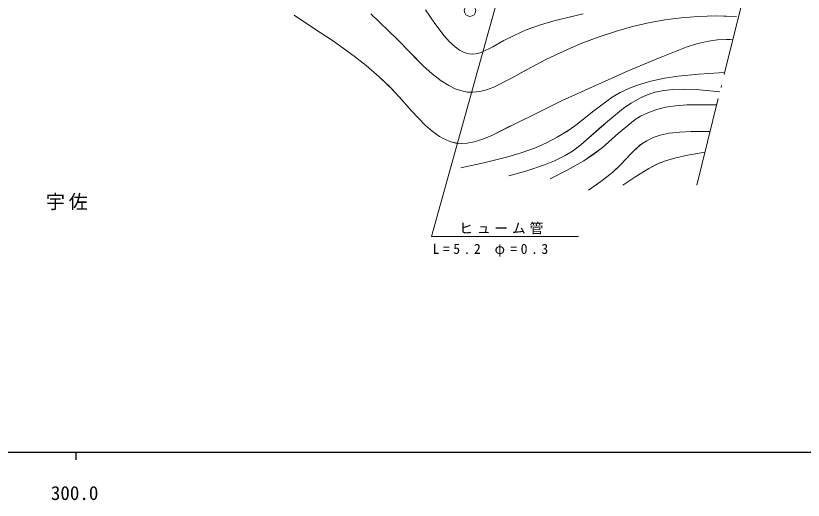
# Model space of a CAD drawing. Units: millimetres, scale not verified. Extents: x 40000 to 680000, y 20000 to 380000.
# Drawn here: x 360124 to 463400, y 198715 to 262186 of the extents above; entities that cross this region are included whole.
import ezdxf
from ezdxf.enums import TextEntityAlignment as Align

# ---------------------------------------------------------------- set-up
doc = ezdxf.new("R2010")
doc.units = ezdxf.units.MM
doc.header["$LTSCALE"] = 1000
doc.linetypes.add('LONG_DASHED_DOTTED', pattern=[15.25, 12, -1.5, 0.25, -1.5])
for name, color, linetype, lineweight in [('M-BGD', 7, 'Continuous', 13), ('M-BGD-RSTR', 7, 'Continuous', 25), ('M-BMK-LINE', 2, 'LONG_DASHED_DOTTED', 13), ('M-STR-HTXT', 7, 'Continuous', 13)]:
    doc.layers.add(name, color=color, linetype=linetype, lineweight=lineweight)
doc.styles.add('ＭＳ ゴシック', font='')
doc.styles.get('ＭＳ ゴシック').set_extended_font_data('MS Gothic')

msp = doc.modelspace()

# ---------------------------------------------------------------- linework, layer by layer
at = {"layer": 'M-BGD'}
for p, q in [((410123, 259103), (406676, 262422)), ((415074, 261185), (413849, 262968)), ((415074, 261185), (413849, 262968)), ((434520, 262437), (430676, 261524)), ((396651, 262260), (399192, 260572)), ((430676, 261524), (428960, 261010)), ((430676, 261524), (428960, 261010)), ((445254, 261644), (443126, 261259)), ((447397, 261924), (445254, 261644)), ((449559, 262096), (447397, 261924)), ((452029, 262158), (449559, 262096)), ((454631, 262110), (451342, 262155)), ((454631, 262110), (452029, 262158)), ((399192, 260572), (401799, 258840)), ((416314, 259552), (415074, 261185)), ((416314, 259552), (415074, 261185)), ((427064, 260323), (425557, 259663)), ((427064, 260323), (425557, 259663)), ((428960, 261010), (427064, 260323)), ((428960, 261010), (427064, 260323)), ((441013, 260773), (438911, 260187)), ((443126, 261259), (441013, 260773)), ((417020, 258770), (416314, 259552)), ((425557, 259663), (424060, 258887)), ((425557, 259663), (424060, 258887)), ((436629, 259438), (434355, 258579)), ((438911, 260187), (436629, 259438)), ((401799, 258840), (404520, 256908)), ((413609, 255600), (410123, 259103)), ((417744, 258112), (417020, 258770)), ((424060, 258887), (422702, 258099)), ((424060, 258887), (422702, 258099)), ((424060, 258887), (423999, 258853)), ((434355, 258579), (432087, 257612)), ((448038, 258073), (449393, 258498)), ((448038, 258073), (449393, 258498)), ((449393, 258498), (450958, 258863)), ((449393, 258498), (450958, 258863)), ((450958, 258863), (452140, 259028)), ((450958, 258863), (452140, 259028)), ((452140, 259028), (453330, 259081)), ((452140, 259028), (453330, 259081)), ((453330, 259081), (453806, 259067)), ((453330, 259081), (454161, 259043)), ((413609, 255600), (411070, 258152)), ((418339, 257695), (417744, 258112)), ((418952, 257389), (418339, 257695)), ((419584, 257209), (418952, 257389)), ((420072, 257166), (419584, 257209)), ((420744, 257241), (420072, 257166)), ((421263, 257397), (420574, 257208)), ((421263, 257397), (420744, 257241)), ((422702, 258099), (421263, 257397)), ((422702, 258099), (421263, 257397)), ((432087, 257612), (429632, 256447)), ((432087, 257612), (429632, 256447)), ((444107, 256519), (448038, 258073)), ((404520, 256908), (406093, 255677)), ((404520, 256908), (406093, 255677)), ((429632, 256447), (427178, 255166)), ((429632, 256447), (427178, 255166)), ((440445, 254965), (444619, 256733)), ((440445, 254965), (444107, 256519)), ((406093, 255677), (407796, 254205)), ((406093, 255677), (407796, 254205)), ((414748, 254574), (413609, 255600)), ((427178, 255166), (425056, 253981)), ((427178, 255166), (425056, 253981)), ((427178, 255166), (426379, 254725)), ((407796, 254205), (409645, 252392)), ((407796, 254205), (409166, 252887)), ((415903, 253673), (414748, 254574)), ((431676, 251032), (440445, 254965)), ((445184, 254011), (446988, 254288)), ((446988, 254288), (449656, 254552)), ((449656, 254552), (452370, 254717)), ((452370, 254717), (453104, 254753)), ((416908, 253036), (415903, 253673)), ((417757, 252621), (416908, 253036)), ((425056, 253981), (422806, 252844)), ((425056, 253981), (422806, 252844)), ((440634, 252708), (441915, 253189)), ((441915, 253189), (443427, 253631)), ((443427, 253631), (445184, 254011)), ((409166, 252887), (410387, 251570)), ((418619, 252330), (417757, 252621)), ((419318, 252197), (418619, 252330)), ((420071, 252164), (419318, 252197)), ((420969, 252260), (420027, 252163)), ((420969, 252260), (420071, 252164)), ((421882, 252496), (420969, 252260)), ((421882, 252496), (420969, 252260)), ((422806, 252844), (421882, 252496)), ((422806, 252844), (421882, 252496)), ((438331, 251511), (439400, 252127)), ((439400, 252127), (440634, 252708)), ((442941, 251821), (443995, 252159)), ((443995, 252159), (445136, 252396)), ((445136, 252396), (446307, 252530)), ((446307, 252530), (447705, 252576)), ((447705, 252576), (449335, 252516)), ((449335, 252516), (452477, 252207)), ((410387, 251570), (412015, 249727)), ((422554, 246520), (431676, 251032)), ((435924, 249746), (438331, 251511)), ((435924, 249746), (438331, 251511)), ((438331, 251511), (438548, 251646)), ((440837, 250754), (442047, 251431)), ((440837, 250754), (442047, 251431)), ((442047, 251431), (443071, 251870)), ((442047, 251431), (442941, 251821)), ((436957, 247659), (439837, 250075)), ((439837, 250075), (440837, 250754)), ((439837, 250075), (440837, 250754)), ((444192, 249917), (445331, 250193)), ((445331, 250193), (446712, 250403)), ((446712, 250403), (448137, 250515)), ((448137, 250515), (452062, 250525)), ((412015, 249727), (413817, 247853)), ((433563, 247860), (435924, 249746)), ((433563, 247860), (435924, 249746)), ((441342, 248575), (442065, 249029)), ((441342, 248575), (442065, 249029)), ((442065, 249029), (443101, 249534)), ((443101, 249534), (444192, 249917)), ((434253, 245256), (437316, 247987)), ((439185, 246809), (441342, 248575)), ((439185, 246809), (441342, 248575)), ((413817, 247853), (414742, 247048)), ((414742, 247048), (415692, 246373)), ((422554, 246520), (425020, 247774)), ((431146, 246265), (432589, 247158)), ((431146, 246265), (432333, 246987)), ((431146, 246265), (432333, 246987)), ((432333, 246987), (433563, 247860)), ((432333, 246987), (433563, 247860)), ((434253, 245256), (436957, 247659)), ((445815, 246783), (447235, 246957)), ((447235, 246957), (448710, 247031)), ((448710, 247031), (451201, 247030)), ((415692, 246373), (416341, 246012)), ((416341, 246012), (417174, 245676)), ((420259, 245670), (421398, 246034)), ((420259, 245670), (421398, 246034)), ((421398, 246034), (422554, 246520)), ((421398, 246034), (422554, 246520)), ((429739, 245539), (431146, 246265)), ((429739, 245539), (431146, 246265)), ((437060, 244915), (439185, 246809)), ((437060, 244915), (439185, 246809)), ((442228, 245412), (442876, 245816)), ((442876, 245816), (443739, 246221)), ((443739, 246221), (444655, 246527)), ((444655, 246527), (445815, 246783)), ((417174, 245676), (418249, 245465)), ((417174, 245676), (417859, 245512)), ((417174, 245676), (417859, 245512)), ((417859, 245512), (418605, 245449)), ((417859, 245512), (418605, 245449)), ((418605, 245449), (419330, 245492)), ((418605, 245449), (419330, 245492)), ((419330, 245492), (420259, 245670)), ((419330, 245492), (420259, 245670)), ((426407, 244223), (428284, 244905)), ((426407, 244223), (428284, 244905)), ((428284, 244905), (429739, 245539)), ((428284, 244905), (429739, 245539)), ((433142, 244441), (434253, 245256)), ((433142, 244441), (434253, 245256)), ((434619, 243189), (436903, 244787)), ((435792, 243956), (437060, 244915)), ((440724, 244053), (442073, 245299)), ((441428, 244757), (442228, 245412)), ((424674, 243695), (426407, 244223)), ((424674, 243695), (426407, 244223)), ((430774, 243163), (432189, 243862)), ((430774, 243163), (432189, 243862)), ((432189, 243862), (433142, 244441)), ((432189, 243862), (433142, 244441)), ((432189, 243862), (433142, 244441)), ((434619, 243189), (435792, 243956)), ((439481, 242714), (440724, 244053)), ((439481, 242714), (440724, 244053)), ((440724, 244053), (441428, 244757)), ((446671, 243591), (448235, 243941)), ((448235, 243941), (450534, 244326)), ((418514, 242242), (421518, 242899)), ((421518, 242899), (424674, 243695)), ((429479, 242643), (430774, 243163)), ((429479, 242643), (430774, 243163)), ((432354, 241912), (434619, 243189)), ((432354, 241912), (434619, 243189)), ((438426, 241712), (439481, 242714)), ((438426, 241712), (439481, 242714)), ((443137, 242192), (444604, 242905)), ((443137, 242192), (444199, 242728)), ((444199, 242728), (445342, 243188)), ((445342, 243188), (446671, 243591)), ((424800, 241235), (427170, 241891)), ((424800, 241235), (427170, 241891)), ((427170, 241891), (429479, 242643)), ((427170, 241891), (429479, 242643)), ((430209, 240825), (432354, 241912)), ((430209, 240825), (432354, 241912)), ((436854, 240474), (438426, 241712)), ((436854, 240474), (438426, 241712)), ((436854, 240474), (438426, 241712)), ((438426, 241712), (439197, 242425)), ((441429, 241147), (443137, 242192)), ((441429, 241147), (443137, 242192)), ((439760, 240003), (441429, 241147)), ((439760, 240003), (441429, 241147)), ((435216, 239330), (436854, 240474)), ((435216, 239330), (436854, 240474)), ((435216, 239330), (436854, 240474))]:
    msp.add_line(p, q, dxfattribs=at)
msp.add_circle((419695, 262859), 750, dxfattribs=at)
at = {"layer": 'M-BGD-RSTR'}
for p, q in [((40000, 205000), (579000, 205000)), ((368000, 205000), (368000, 204000))]:
    msp.add_line(p, q, dxfattribs=at)
at = {"layer": 'M-BMK-LINE'}
msp.add_line((455911, 266143), (449462, 239978), dxfattribs=at)
at = {"layer": 'M-STR-HTXT'}
for p, q in [((425755, 273213), (414650, 233250)), ((414650, 233250), (433927, 233250))]:
    msp.add_line(p, q, dxfattribs=at)

# ---------------------------------------------------------------- texts
at = {"layer": 'M-BGD-RSTR', "style": 'ＭＳ ゴシック'}
msp.add_text('300.0', height=1833, dxfattribs=at).set_placement((367844, 198195), align=Align.BOTTOM_CENTER)
at = {"layer": 'M-STR-HTXT', "attachment_point": 7, "style": 'ＭＳ ゴシック'}
for s, insert, char_height in [('\\T1.2;宇佐', (364073, 236714), 1833), ('\\T1.2;宇佐', (364073, 236714), 1833), ('\\T1.28;ヒューム管', (418288, 233543), 1320), ('\\T1.51;L=5.2\\~φ=0.3', (414788, 230633), 1320)]:
    msp.add_mtext(s, dxfattribs=dict(at, insert=insert, char_height=char_height))

doc.saveas('drawing.dxf')
